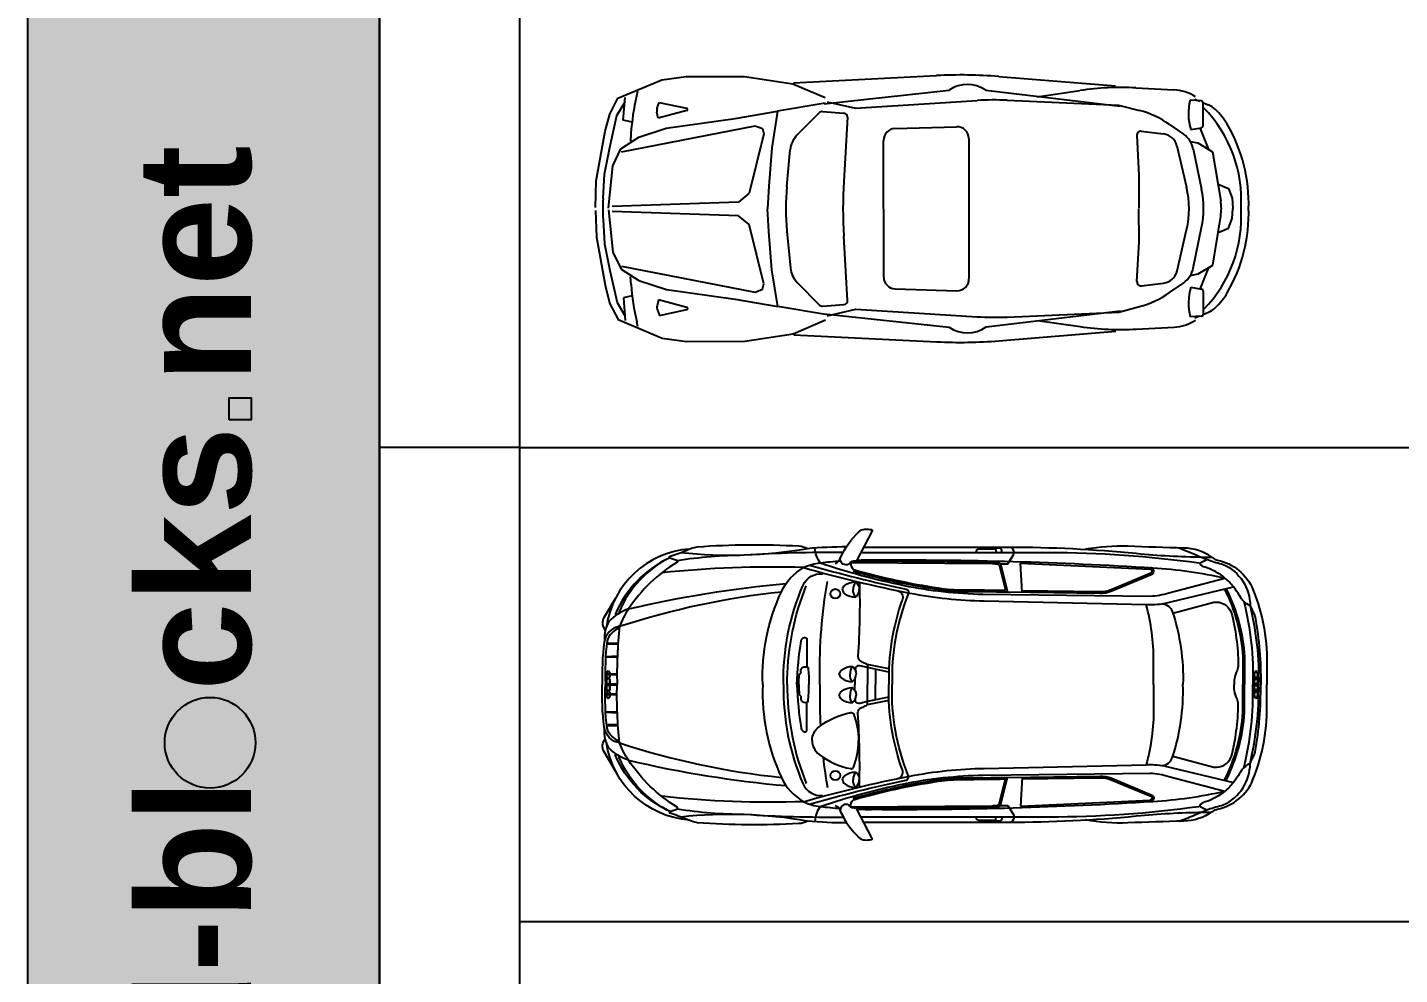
# Model space of a CAD drawing. Header units: millimetres. Extents: x 2646 to 50990, y 12226 to 40347.
# Drawn here: x 2646 to 11362, y 24324 to 30341 of the extents above; entities that cross this region are included whole.
import ezdxf

# ---------------------------------------------------------------- set-up
doc = ezdxf.new("R2010")
doc.units = ezdxf.units.MM
doc.layers.add('www.cad-blocks.net', color=7, linetype='Continuous')
doc.styles.get("Standard").update_dxf_attribs({"font": 'arial.ttf'})

# ---------------------------------------------------------------- blocks, each defined once
blk = doc.blocks.new('A$C26616E88')
for p, q in [((-1.6884, 0.7016), (-1.4088, 0.8188)), ((-1.4088, 0.8188), (-1.2546, 0.8404)), ((-1.2546, 0.8404), (-0.8842, 0.8404)), ((-0.8842, 0.8404), (-0.5763, 0.7928)), ((-0.5763, 0.7928), (-0.371, 0.706)), ((-0.5714, 0.7993), (0.3362, 0.846)), ((0.7312, 0.8403), (1.4733, 0.7805)), ((-1.7394, 0.6019), (-1.6884, 0.7016)), ((-1.6541, 0.5631), (-1.6426, 0.706)), ((-1.5626, 0.7448), (-1.5696, 0.7146)), ((-0.3782, 0.6672), (0.4159, 0.7536)), ((0.6491, 0.7524), (1.5036, 0.651)), ((0.9759, 0.7114), (1.2469, 0.7513)), ((1.603, 0.768), (1.8434, 0.7554)), ((-1.6937, 0.5932), (-1.6426, 0.68)), ((-1.4315, 0.5759), (-1.4399, 0.6137)), ((-1.4381, 0.6417), (-1.4257, 0.6756)), ((-1.2508, 0.6242), (-1.4315, 0.5759)), ((-1.4257, 0.6756), (-1.2512, 0.6388)), ((-0.9435, 0.5734), (-0.6737, 0.6199)), ((-0.6737, 0.6199), (-0.7109, 0.387)), ((-0.371, 0.6712), (-0.6737, 0.6199)), ((-0.5502, 0.4668), (-0.4076, 0.6109)), ((-0.3879, 0.6183), (-0.2529, 0.6082)), ((-0.3594, 0.6796), (-0.1787, 0.6386)), ((-0.1787, 0.6386), (0.5934, 0.6875)), ((0.7841, 0.6894), (1.493, 0.6591)), ((1.493, 0.6591), (1.6249, 0.6244)), ((2.0172, 0.6855), (1.9468, 0.69)), ((1.9764, 0.6968), (2.0081, 0.6835)), ((2.0289, 0.5268), (2.0289, 0.673)), ((2.0331, 0.673), (2.0625, 0.6606)), ((-1.7679, 0.4935), (-1.7394, 0.6019)), ((-1.7394, 0.3895), (-1.6937, 0.5932)), ((-1.665, 0.3608), (-0.8165, 0.5276)), ((-1.5982, 0.5508), (-1.6541, 0.5631)), ((-1.3812, 0.5111), (-0.9435, 0.5734)), ((-0.8165, 0.5276), (-0.7697, 0.51)), ((-0.2298, 0.5818), (-0.2531, 0.1741)), ((1.8157, 0.536), (1.9054, 0.4734)), ((-1.8252, 0.1775), (-1.7679, 0.4935)), ((-1.6685, 0.3811), (-1.5549, 0.4541)), ((-1.605, 0.4776), (-1.6084, 0.4287)), ((-1.5549, 0.4541), (-1.3812, 0.5111)), ((-0.7615, 0.4753), (-0.8533, 0.098)), ((-0.7697, 0.51), (-0.7615, 0.4753)), ((0.0722, 0.509), (0.4638, 0.5215)), ((0.5411, 0.4464), (0.542, -0.4453)), ((1.6084, 0.4659), (1.6222, 0.2134)), ((1.6363, 0.4921), (1.7778, 0.4757)), ((1.9508, 0.503), (2.0185, 0.5145)), ((2.0091, 0.5142), (2.0643, 0.3774)), ((-1.7737, 0.2207), (-1.7394, 0.3895)), ((-1.7209, 0.2722), (-1.6685, 0.3811)), ((-0.7109, 0.387), (-0.7298, 0.1427)), ((-0.6149, 0.1415), (-0.5929, 0.3754)), ((0.0004, -0.4341), (-0.0004, 0.4341)), ((1.8637, 0.399), (1.9246, 0.1375)), ((1.9484, 0.4276), (1.9966, 0.4185)), ((1.9663, 0.381), (2.0199, 0.1238)), ((1.9966, 0.4185), (2.09, 0.3618)), ((2.09, 0.3618), (2.1414, 0.0508)), ((-1.7485, 0.0043), (-1.7209, 0.2722)), ((-1.8305, 0.0083), (-1.8252, 0.1775)), ((-1.7821, 0.0646), (-1.7737, 0.2207)), ((1.6222, 0.2134), (1.6219, 0.0032)), ((-0.8533, 0.098), (-0.9209, 0.0424)), ((-0.7298, 0.1427), (-0.7382, -0.0007)), ((2.1253, 0.1555), (2.1899, 0.128)), ((2.1899, 0.128), (2.2139, 0.0669)), ((-0.9209, 0.0424), (-1.7238, 0.0134)), ((2.2139, 0.0669), (2.2178, 0.0024)), ((2.2141, -0.0625), (2.2178, 0.002)), ((-1.8305, -0.0116), (-1.8249, -0.1808)), ((-1.782, -0.0678), (-1.7732, -0.2239)), ((-1.7485, -0.0075), (-1.7204, -0.2753)), ((-0.9208, -0.0442), (-1.7237, -0.0165)), ((-0.8531, -0.0997), (-0.9208, -0.0442)), ((-0.7295, -0.1441), (-0.7382, -0.0007)), ((1.6226, -0.2102), (1.6219, 0)), ((2.0907, -0.3577), (2.1415, -0.0465)), ((2.1901, -0.1237), (2.2141, -0.0625)), ((-0.7605, -0.4768), (-0.8531, -0.0997)), ((-0.7101, -0.3884), (-0.7295, -0.1441)), ((-0.6146, -0.1427), (-0.5922, -0.3765)), ((1.8645, -0.3953), (1.9249, -0.1337)), ((1.9671, -0.3772), (2.0202, -0.1198)), ((2.1256, -0.1513), (2.1901, -0.1237)), ((-1.8249, -0.1808), (-1.7669, -0.4967)), ((-1.7732, -0.2239), (-1.7387, -0.3927)), ((-0.2286, -0.5823), (-0.2528, -0.1746)), ((1.6093, -0.4627), (1.6226, -0.2102)), ((-1.7204, -0.2753), (-1.6678, -0.3841)), ((-1.7387, -0.3927), (-1.6925, -0.5962)), ((-1.6678, -0.3841), (-1.554, -0.4568)), ((-1.6643, -0.3638), (-0.8155, -0.5292)), ((-1.6041, -0.4805), (-1.6075, -0.4316)), ((-0.6725, -0.6212), (-0.7101, -0.3884)), ((1.9493, -0.4238), (1.9974, -0.4145)), ((1.9974, -0.4145), (2.0907, -0.3577)), ((2.0101, -0.5102), (2.0651, -0.3733)), ((-1.7669, -0.4967), (-1.7382, -0.6051)), ((-1.554, -0.4568), (-1.3801, -0.5135)), ((-1.3801, -0.5135), (-0.9423, -0.5752)), ((-0.8155, -0.5292), (-0.7687, -0.5115)), ((-0.7687, -0.5115), (-0.7605, -0.4768)), ((-0.5493, -0.4679), (-0.4064, -0.6118)), ((0.0732, -0.5089), (0.4648, -0.5206)), ((1.6372, -0.4889), (1.7788, -0.4721)), ((1.8168, -0.5325), (1.9063, -0.4697)), ((1.9518, -0.4992), (2.0195, -0.5105)), ((2.0299, -0.5228), (2.0302, -0.669)), ((-1.7382, -0.6051), (-1.687, -0.7046)), ((-1.6925, -0.5962), (-1.6412, -0.6829)), ((-1.5971, -0.5536), (-1.653, -0.5661)), ((-1.653, -0.5661), (-1.6412, -0.7089)), ((-1.4304, -0.5785), (-1.4387, -0.6162)), ((-1.2495, -0.6264), (-1.4304, -0.5785)), ((-0.9423, -0.5752), (-0.6725, -0.6212)), ((-0.3867, -0.6191), (-0.2517, -0.6087)), ((-1.4368, -0.6442), (-1.4244, -0.6781)), ((-1.4244, -0.6781), (-1.2499, -0.641)), ((-0.3697, -0.6719), (-0.6725, -0.6212)), ((-0.3769, -0.6679), (0.4174, -0.7527)), ((-0.3581, -0.6803), (-0.1775, -0.6389)), ((-0.1775, -0.6389), (0.5947, -0.6863)), ((0.6506, -0.7511), (1.5049, -0.6481)), ((0.7855, -0.6879), (1.4943, -0.6561)), ((1.4943, -0.6561), (1.6261, -0.6212)), ((2.0185, -0.6815), (1.9481, -0.6861)), ((1.9777, -0.6929), (2.0095, -0.6795)), ((2.0344, -0.669), (2.0638, -0.6565)), ((-1.687, -0.7046), (-1.4072, -0.8212)), ((-1.5611, -0.7476), (-1.5682, -0.7174)), ((-0.5747, -0.7939), (-0.3696, -0.7067)), ((0.7329, -0.8388), (1.4749, -0.7776)), ((0.9773, -0.7095), (1.2483, -0.7488)), ((1.6045, -0.7648), (1.8448, -0.7518)), ((-1.4072, -0.8212), (-1.253, -0.8425)), ((-1.253, -0.8425), (-0.8826, -0.8421)), ((-0.8826, -0.8421), (-0.5747, -0.7939)), ((-0.5698, -0.8004), (0.3379, -0.8453))]:
    blk.add_line(p, q)
for centre, radius, start, end in [((0.4904, -2.1501), 3, 85.39524, 92.94517), ((0.5317, 0.5869), 0.2029, 54.64918, 124.77695), ((-0.1085, 0.3751), 1.5, 166.91658, 176.08111), ((1.5088, -1.0295), 1.8, 86.99981, 98.3676), ((1.8296, 0.4758), 0.2799, 57.32995, 87.18237), ((-1.3911, 0.6245), 0.05, 159.97873, 192.53841), ((-1.2527, 0.6315), 0.0075, 284.96001, 78.11246), ((-0.3898, 0.5934), 0.025, 85.71507, 135.30465), ((0.7072, -1.1089), 1.8, 87.54913, 93.62371), ((1.4722, 0.0441), 0.6, 55.07004, 75.25506), ((2.2945, 0.6039), 0.3583, 166.09608, 196.35351), ((2.0164, 0.673), 0.0125, 0, 86.33043), ((1.438, 0.057), 0.8341, 356.24509, 44.51945), ((2.0044, 0.5223), 0.15, 46.38363, 67.20138), ((1.8121, 0.3206), 0.4287, 30.45768, 46.38363), ((-0.2547, 0.5832), 0.025, 356.72561, 85.71507), ((2.0164, 0.5268), 0.0125, 279.60772, 0), ((1.3232, 0.033), 0.9959, 358.06945, 30.45768), ((-0.4436, 0.3613), 0.15, 135.30465, 174.62136), ((0.0746, 0.4341), 0.075, 91.82012, 179.9989), ((0.4661, 0.4465), 0.075, 359.92446, 91.82012), ((1.6334, 0.4673), 0.025, 83.37601, 183.11504), ((1.7663, 0.3763), 0.1, 13.12265, 83.37601), ((1.8195, 0.3505), 0.15, 11.76937, 55.07004), ((0.8785, 0.0009), 1.5, 174.62136, 185.49162), ((2.742, 0.0027), 3, 176.72561, 183.38736), ((1.3403, 0.0013), 0.6, 346.99033, 13.12265), ((1.4326, 0.0014), 0.6, 348.3436, 11.76937), ((-0.5839, -0.0004), 1.2, 176.89416, 183.21881), ((1.4381, -0.0542), 0.8341, 315.59352, 3.86789), ((1.8454, 0.0018), 0.3, 350.72464, 9.38834), ((1.3233, -0.0304), 0.9959, 329.65529, 2.04353), ((-0.4428, -0.3622), 0.15, 185.49162, 224.80833), ((0.0754, -0.4339), 0.075, 180.11408, 268.29286), ((1.767, -0.3728), 0.1, 276.73697, 346.99033), ((1.8202, -0.3469), 0.15, 305.04293, 348.3436), ((-0.1078, -0.375), 1.5, 184.03187, 193.1964), ((0.467, -0.4456), 0.075, 268.29286, 0.18852), ((1.6343, -0.464), 0.025, 176.99794, 276.73697), ((2.2957, -0.5994), 0.3583, 163.75946, 194.01689), ((2.0174, -0.5228), 0.0125, 0.11298, 80.50526), ((-0.2536, -0.5837), 0.025, 274.3979, 3.38736), ((1.4723, -0.0412), 0.6, 284.85791, 305.04293), ((1.8128, -0.317), 0.4287, 313.72935, 329.65529), ((-1.3898, -0.627), 0.05, 167.57457, 200.13424), ((-1.2515, -0.6336), 0.0075, 282.00051, 75.15297), ((-0.3886, -0.5941), 0.025, 224.80833, 274.3979), ((0.705, 1.1103), 1.8, 266.48926, 272.56385), ((2.0177, -0.669), 0.0125, 273.78255, 0.11298), ((2.0054, -0.5184), 0.15, 292.9116, 313.72935), ((0.5328, -0.5858), 0.2029, 235.33603, 305.46379), ((1.5068, 1.0325), 1.8, 261.74537, 273.11317), ((1.8305, -0.4722), 0.2799, 272.9306, 302.78303), ((0.4861, 2.151), 3, 267.1678, 274.71773)]:
    blk.add_arc(centre, radius, start, end)
blk = doc.blocks.new('A$C5A810A1A')
for p, q in [((2.3881, 1.8491), (2.499, 1.8491)), ((2.4981, 1.8545), (2.5028, 1.8267)), ((2.5306, 1.7544), (2.5766, 1.7544)), ((2.5766, 1.7544), (2.6156, 1.816)), ((2.6677, 1.575), (2.6579, 1.7585)), ((2.6579, 1.7585), (3.4814, 1.7203)), ((0.1009, 1.2484), (0.0362, 1.2484)), ((0.1009, 1.2434), (0.0362, 1.2434)), ((0.0962, 1.1675), (0.0266, 1.1645)), ((0.0964, 1.1625), (0.0269, 1.1595)), ((0.0943, 1.0533), (0.0269, 1.0529)), ((0.0943, 1.0483), (0.0269, 1.0479)), ((0.0952, 0.9896), (0.0319, 0.9896)), ((0.0952, 0.9871), (0.0319, 0.9871)), ((0.0952, 0.9871), (0.0319, 0.9871)), ((0.0952, 0.9846), (0.0319, 0.9846)), ((0.0943, 0.9259), (0.0269, 0.9263)), ((0.0943, 0.9209), (0.0269, 0.9213)), ((0.0962, 0.8067), (0.0266, 0.8097)), ((0.0964, 0.8117), (0.0269, 0.8147)), ((0.1009, 0.7307), (0.0362, 0.7307)), ((0.1009, 0.7257), (0.0362, 0.7257)), ((2.6677, 0.3992), (2.6579, 0.2156)), ((2.5306, 0.2198), (2.5766, 0.2198)), ((2.5766, 0.2198), (2.6156, 0.1581)), ((2.6579, 0.2156), (3.4814, 0.2539)), ((2.3881, 0.1251), (2.499, 0.1251)), ((2.4981, 0.1197), (2.5028, 0.1475))]:
    blk.add_line(p, q)
for points in [[(1.4811, 1.7558, 0.244983), (1.515, 1.7944, -0.094401), (1.6306, 1.9581, -0.181409), (1.6678, 1.9742, -0.052289), (1.7112, 1.9718, -0.452788), (1.7157, 1.9647), (1.6165, 1.7734, -0.31565), (1.611, 1.7706, 0.138439), (1.5825, 1.7664, 0.181589), (1.5684, 1.7525, -0.538215), (1.5115, 1.7842, -0.680875)], [(0.555, 1.8486, 0.349181), (0.0275, 1.3567, -0.887201)], [(0.4306, 1.7936, -0.768776), (0.4316, 1.8025, 0.029982), (0.5341, 1.8402, -0.052052), (0.604, 1.8625, -0.032907), (1.2497, 1.8679, -0.107443), (1.3044, 1.8526, -4.681225)], [(0.5005, 1.8263, 0.071257), (1.3044, 1.8526, -0.023391), (1.5529, 1.8637, -0.023391)], [(1.2798, 1.7308, -0.08584), (1.3853, 1.7615, -0.160208), (1.3518, 1.8547, 14.37991)], [(1.662, 1.8612, -0.000607), (1.6685, 1.8609), (2.5845, 1.8609, -0.024397), (3.3929, 1.8215, 0.020587), (3.8153, 1.7976, 0.007618), (3.8647, 1.7976, -0.183344), (3.8825, 1.7912, 0.128), (3.9092, 1.7781, -0.2518), (4.1344, 1.5906, -0.105556), (4.2222, 1.0879), (4.2222, 0.9871)], [(2.5347, 1.8267, 0.655896), (2.5224, 1.8546, 0.009232), (2.4, 1.8519, 0.194825), (2.3782, 1.842, 0.399623), (2.3782, 1.8267, 1.429452)], [(2.6156, 1.816, 0.307659), (2.5983, 1.8609, 15.602898)], [(3.8742, 1.796, 0.150239), (3.6953, 1.8546, -0.004065), (3.3386, 1.8658, 0.054207), (3.0712, 1.8467, -0.573334)], [(3.6628, 1.8554, -0.019349), (3.8046, 1.7978, 0.022205), (3.8515, 1.7791, 0.025173), (3.9462, 1.7513, -0.294796), (4.1164, 1.4873, -0.152702), (4.048, 1.5528, 0.0404), (4.0115, 1.608, 0.053823), (3.9565, 1.6644, 0.098948), (3.8299, 1.7325, -0.146107), (3.7974, 1.7541, -0.51675), (3.7995, 1.7618), (3.8423, 1.7824)], [(0.4306, 1.7936, 0.186404), (0.0847, 1.4369, 0.550414), (0.0903, 1.4287, 1.117557)], [(0.4306, 1.7936, 0.176561), (0.1085, 1.4505, 0.498338), (0.1129, 1.4429, 0.979134)], [(0.4306, 1.7936), (0.4751, 1.7785, -0.535518), (0.4767, 1.7649, 0.110375), (0.1679, 1.4678, 0.055341), (0.1114, 1.3578, -1.035288)], [(0.478, 1.776, -0.03703), (0.9034, 1.8108, -0.019019), (1.532, 1.8285, -0.019019)], [(1.3182, 1.7466, 0.017375), (1.9306, 1.5934, -0.485761), (1.945, 1.564, 0.104662), (1.8427, 0.9871, -3.013917)], [(1.3853, 1.7615, -0.012142), (1.5139, 1.7734, -0.012142)], [(1.3853, 1.7615, 0.031454), (1.9157, 1.6177, 0.046126), (2.42, 1.562), (3.4816, 1.5499, 0.072996), (3.5991, 1.5703), (3.9565, 1.6644)], [(1.5779, 1.7638, 0.218437), (1.5978, 1.7188, -0.546675), (1.5953, 1.7024, -1.288445)], [(1.5779, 1.7637), (2.4774, 1.7563, -0.039461), (2.5111, 1.7534, -0.119845), (2.5217, 1.7489), (2.5633, 1.5864)], [(1.6165, 1.7734), (2.4775, 1.7663, -0.039461), (2.5127, 1.7633, -0.147837), (2.5306, 1.7544), (2.5762, 1.5762)], [(1.6191, 1.7784, -0.00984), (1.7237, 1.7793, -0.017183), (3.4988, 1.7292, -0.038988), (3.9565, 1.6644)], [(1.6386, 1.8267), (2.8371, 1.8267, -0.034701), (3.7916, 1.7604)], [(1.0205, 0.9871, -0.118522), (1.1389, 1.5768, -0.152402), (1.2798, 1.7308, 0.03534), (0.3787, 1.6968, 0.392327)], [(1.1522, 0.9871, -0.106779), (1.2769, 1.6188, -0.320182), (1.4005, 1.6918, 0.043044)], [(1.2798, 1.7308, 0.021761), (1.9544, 1.5685, 0.044746), (2.4262, 1.5195), (3.4558, 1.4957, 0.055458), (3.568, 1.5028), (4.0115, 1.608)], [(1.5986, 1.7181, 0.032347), (2.1353, 1.6014, 0.036518), (2.2933, 1.5893, -0.003571), (2.5633, 1.5864, -0.003571)], [(1.6002, 1.7072, 0.032081), (2.1338, 1.5915, 0.036518), (2.2933, 1.5793, -0.003745), (2.5762, 1.5762), (3.1615, 1.5685, 0.109591), (3.237, 1.5821), (3.4884, 1.6872, 0.891968), (3.4808, 1.7303, 1.60482)], [(2.6672, 1.585), (3.1618, 1.5785, 0.109798), (3.2331, 1.5914), (3.4851, 1.6967, 0.909078), (3.4814, 1.7203)], [(0.1114, 1.3578, -0.052772), (1.1389, 1.5768, 8.250189)], [(0.1679, 1.4678, -0.03514), (1.169, 1.6289, 22.382078)], [(1.1764, 0.9871), (1.1764, 1.0214, -0.092414), (1.297, 1.6148, -6.818768)], [(1.3833, 0.9871), (1.3833, 1.031, -0.047817), (1.4313, 1.6416, 2.382983)], [(1.5264, 1.5911, -0.199658), (1.5424, 1.6177, -0.157764), (1.609, 1.6398, -0.242773), (1.6337, 1.5911, -1.563093)], [(1.5264, 1.5911, 0.199658), (1.5424, 1.5645, 0.157764), (1.609, 1.5423, 0.242773), (1.6337, 1.5911, 1.563093)], [(1.609, 1.6398, 0.13455), (1.5946, 1.5911, 3.124844)], [(1.609, 1.5423, -0.13455), (1.5946, 1.5911, -3.124844)], [(1.6344, 1.6377, -0.023675), (1.6249, 1.1671, 0.344806), (1.6485, 1.1323, -0.050214), (1.6795, 1.1188, -0.238297), (1.6865, 1.1085), (1.6865, 0.9871)], [(1.8769, 1.584, -0.453537), (1.9074, 1.5294, 0.092884), (1.8215, 0.9871, 3.402877)], [(3.9547, 1.5922, -0.10047), (4.0705, 1.1625), (4.0705, 0.9871)], [(3.9637, 1.5967, -0.100541), (4.0805, 1.1628), (4.0805, 0.9871)], [(0.0858, 1.5371), (0.0124, 1.4147, 0.326553), (0.0199, 1.3318, 7.008012)], [(3.5036, 0.9871), (3.5036, 1.1389, 0.068866), (3.4558, 1.4957, -6.446032)], [(3.5572, 1.501, -0.30653), (3.6219, 1.4515, -0.089287), (3.6895, 0.9871, -16.591772)], [(3.6254, 1.4409), (3.8858, 1.5111, -0.337812), (3.9961, 1.4477, -0.061403), (4.0409, 1.113, -0.107623), (4.0334, 1.0771, 0.053048), (4.0168, 1.0256, 0.036041), (4.0141, 0.9871, -2.243576)], [(4.0772, 1.5148, -0.067203), (4.1339, 0.9871, -1.991622)], [(4.1164, 1.4873, -0.063794), (4.1704, 0.9871, -3.160945)], [(4.1164, 1.4873, -0.054834), (4.1488, 1.415, -0.046622), (4.1838, 0.9871, -42.757331)], [(0.1679, 1.4678, 0.118872), (0.043, 1.3886, 0.161781), (0.0159, 1.2706, -6.435719)], [(0.1114, 1.3578, 0.332931), (0.013, 1.2553, 0.036969), (0, 0.9871, -0.012781)], [(0.11, 1.3454, 0.233726), (0.0311, 1.2648, 0.039016), (0.0208, 0.9871, -15.397388)], [(0.1114, 1.3578, 0.034821), (0.0952, 0.9871, -2.571023)], [(1.2376, 0.9871, -0.031581), (1.2647, 1.2655, -0.329753), (1.2861, 1.2865, -0.338085), (1.3007, 1.2782), (1.3007, 1.0988)], [(1.2492, 0.9871, -0.019933), (1.2525, 1.0505, -0.240945), (1.2595, 1.058, 0.425301), (1.2632, 1.0671, -0.32602), (1.2718, 1.0953, -0.289836), (1.3081, 1.0953, -0.036304), (1.3138, 0.9871, -3.038738)], [(1.5065, 1.054, -0.199658), (1.5225, 1.0806, -0.157764), (1.5891, 1.1028, -0.242773), (1.6138, 1.054, -1.563093)], [(1.5065, 1.054, 0.199658), (1.5225, 1.0275, 0.157764), (1.5891, 1.0053, 0.242773), (1.6138, 1.054, 1.563093)], [(1.5891, 1.1028, 0.13455), (1.5747, 1.054, 3.124844)], [(1.5891, 1.0053, -0.13455), (1.5747, 1.054, -3.124844)], [(1.6865, 1.0953), (1.6379, 1.1068, 0.298179), (1.6101, 1.0967, 0.005576), (1.6084, 1.0791, 0.005576)], [(0.1114, 0.6164, -0.332931), (0.013, 0.7189, -0.036969), (0, 0.9871, 0.012781)], [(0.11, 0.6288, -0.233726), (0.0311, 0.7094, -0.039016), (0.0208, 0.9871, 15.397388)], [(0.1114, 0.6164, -0.034821), (0.0952, 0.9871, 2.571023)], [(1.0205, 0.9871, 0.118522), (1.1389, 0.3974, 0.152402), (1.2798, 0.2433, -0.03534), (0.3787, 0.2774, -0.392327)], [(1.1522, 0.9871, 0.106779), (1.2769, 0.3554, 0.320182), (1.4005, 0.2824, -0.043044)], [(1.1764, 0.9871), (1.1764, 0.9528, 0.092414), (1.297, 0.3594, 6.818768)], [(1.2376, 0.9871, 0.031581), (1.2647, 0.7086, 0.329753), (1.2861, 0.6877, 0.338085), (1.3007, 0.696), (1.3007, 0.8754)], [(1.2492, 0.9871, 0.019933), (1.2525, 0.9236, 0.240945), (1.2595, 0.9162, -0.425301), (1.2632, 0.9071, 0.32602), (1.2718, 0.8789, 0.289836), (1.3081, 0.8789, 0.036304), (1.3138, 0.9871, 3.038738)], [(1.3182, 0.2276, -0.017375), (1.9306, 0.3808, 0.485761), (1.945, 0.4102, -0.104662), (1.8427, 0.9871, 3.013917)], [(1.3833, 0.9871), (1.3833, 0.9432, 0.016954), (1.3869, 0.7256, 0.016954)], [(1.5065, 0.9201, -0.199658), (1.5225, 0.9467, -0.157764), (1.5891, 0.9689, -0.242773), (1.6138, 0.9201, -1.563093)], [(1.5891, 0.9689, 0.13455), (1.5747, 0.9201, 3.124844)], [(1.6059, 1.024, 0.011643), (1.6063, 0.9871)], [(1.6059, 0.9502, -0.011643), (1.6063, 0.9871)], [(1.6344, 0.3364, 0.023675), (1.6249, 0.8071, -0.344806), (1.6485, 0.8419, 0.050214), (1.6795, 0.8553, 0.238297), (1.6865, 0.8657), (1.6865, 0.9871)], [(1.662, 0.113, 0.000607), (1.6685, 0.1132), (2.5845, 0.1132, 0.024397), (3.3929, 0.1527, -0.020587), (3.8153, 0.1766, -0.007618), (3.8647, 0.1766, 0.183344), (3.8825, 0.183, -0.128), (3.9092, 0.1961, 0.2518), (4.1344, 0.3836, 0.105556), (4.2222, 0.8862), (4.2222, 0.9871)], [(1.8769, 0.3902, 0.453537), (1.9074, 0.4448, -0.092884), (1.8215, 0.9871, -3.402877)], [(3.5036, 0.9871), (3.5036, 0.8353, -0.068866), (3.4558, 0.4784, 6.446032)], [(3.5572, 0.4731, 0.30653), (3.6219, 0.5227, 0.089287), (3.6895, 0.9871, 16.591772)], [(3.6254, 0.5333), (3.8858, 0.4631, 0.337812), (3.9961, 0.5265, 0.061403), (4.0409, 0.8612, 0.107623), (4.0334, 0.8971, -0.053048), (4.0168, 0.9486, -0.036041), (4.0141, 0.9871, 2.243576)], [(3.9547, 0.382, 0.10047), (4.0705, 0.8117), (4.0705, 0.9871)], [(3.9637, 0.3775, 0.100541), (4.0805, 0.8114), (4.0805, 0.9871)], [(4.0772, 0.4594, 0.067203), (4.1339, 0.9871, 1.991622)], [(4.1164, 0.4869, 0.063794), (4.1704, 0.9871, 3.160945)], [(4.1164, 0.4869, 0.054834), (4.1488, 0.5592, 0.046622), (4.1838, 0.9871, 42.757331)], [(1.5065, 0.9201, 0.199658), (1.5225, 0.8936, 0.157764), (1.5891, 0.8714, 0.242773), (1.6138, 0.9201, 1.563093)], [(1.5891, 0.8714, -0.13455), (1.5747, 0.9201, -3.124844)], [(1.6865, 0.8789), (1.6379, 0.8674, -0.298179), (1.6101, 0.8775, -0.005576), (1.6084, 0.8951, -0.005576)], [(1.3337, 0.6314, -0.224696), (1.378, 0.7188, -0.118196), (1.579, 0.8097, -0.280186), (1.5963, 0.8032, -0.091422), (1.6295, 0.6314, -1.382568)], [(0.1679, 0.5064, -0.118872), (0.043, 0.5856, -0.161781), (0.0159, 0.7036, 6.435719)], [(0.0858, 0.4371), (0.0124, 0.5595, -0.326553), (0.0199, 0.6424, -7.008012)], [(0.555, 0.1256, -0.349181), (0.0275, 0.6175, 0.887201)], [(0.4306, 0.1806), (0.4751, 0.1957, 0.535518), (0.4767, 0.2093, -0.110375), (0.1679, 0.5064, -0.055341), (0.1114, 0.6164, 1.035288)], [(0.1114, 0.6164, 0.052772), (1.1389, 0.3974, -8.250189)], [(1.3337, 0.6314, 0.224696), (1.378, 0.544, 0.118196), (1.579, 0.4532, 0.280186), (1.5963, 0.4597, 0.091422), (1.6295, 0.6314, 1.382568)], [(0.4306, 0.1806, -0.186404), (0.0847, 0.5373, -0.550414), (0.0903, 0.5455, -1.117557)], [(0.4306, 0.1806, -0.176561), (0.1085, 0.5237, -0.498338), (0.1129, 0.5313, -0.979134)], [(1.4034, 0.5257, 0.015205), (1.4313, 0.3325)], [(0.1679, 0.5064, 0.03514), (1.169, 0.3453, -22.382078)], [(1.2798, 0.2433, -0.021761), (1.9544, 0.4057, -0.044746), (2.4262, 0.4546), (3.4558, 0.4784, -0.055458), (3.568, 0.4714), (4.0115, 0.3662)], [(3.6628, 0.1188, 0.019349), (3.8046, 0.1764, -0.022205), (3.8515, 0.1951, -0.025173), (3.9462, 0.2229, 0.294796), (4.1164, 0.4869, 0.152702), (4.048, 0.4214, -0.0404), (4.0115, 0.3662, -0.053823), (3.9565, 0.3098, -0.098948), (3.8299, 0.2417, 0.146107), (3.7974, 0.2201, 0.51675), (3.7995, 0.2124), (3.8423, 0.1918)], [(1.3853, 0.2127, -0.031454), (1.9157, 0.3565, -0.046126), (2.42, 0.4122), (3.4816, 0.4243, -0.072996), (3.5991, 0.4039), (3.9565, 0.3098)], [(1.5264, 0.3831, -0.199658), (1.5424, 0.4097, -0.157764), (1.609, 0.4319, -0.242773), (1.6337, 0.3831, -1.563093)], [(1.5264, 0.3831, 0.199658), (1.5424, 0.3565, 0.157764), (1.609, 0.3344, 0.242773), (1.6337, 0.3831, 1.563093)], [(1.5779, 0.2105), (2.4774, 0.2178, 0.039461), (2.5111, 0.2208, 0.119845), (2.5217, 0.2253), (2.5633, 0.3877)], [(1.609, 0.4319, 0.13455), (1.5946, 0.3831, 3.124844)], [(1.609, 0.3344, -0.13455), (1.5946, 0.3831, -3.124844)], [(1.5986, 0.2561, -0.032347), (2.1353, 0.3728, -0.036518), (2.2933, 0.3849, 0.003571), (2.5633, 0.3877, 0.003571)], [(1.6002, 0.267, -0.032081), (2.1338, 0.3827, -0.036518), (2.2933, 0.3949, 0.003745), (2.5762, 0.398), (3.1615, 0.4057, -0.109591), (3.237, 0.392), (3.4884, 0.287, -0.891968), (3.4808, 0.2439, -1.60482)], [(1.6165, 0.2008), (2.4775, 0.2078, 0.039461), (2.5127, 0.2109, 0.147837), (2.5306, 0.2198), (2.5762, 0.398)], [(2.6672, 0.3892), (3.1618, 0.3957, -0.109798), (3.2331, 0.3828), (3.4851, 0.2775, -0.909078), (3.4814, 0.2539)], [(1.5779, 0.2103, -0.218437), (1.5978, 0.2554, 0.546675), (1.5953, 0.2717, 1.288445)], [(1.6191, 0.1957, 0.00984), (1.7237, 0.1948, 0.017183), (3.4988, 0.245, 0.038988), (3.9565, 0.3098)], [(0.4306, 0.1806, 0.768776), (0.4316, 0.1717, -0.029982), (0.5341, 0.134, 0.052052), (0.604, 0.1117, 0.032907), (1.2497, 0.1063, 0.107443), (1.3044, 0.1216, 4.681225)], [(0.478, 0.1982, 0.03703), (0.9034, 0.1634, 0.019019), (1.532, 0.1457, 0.019019)], [(1.2798, 0.2433, 0.08584), (1.3853, 0.2127, 0.160208), (1.3518, 0.1195, -14.37991)], [(1.3853, 0.2127, 0.012142), (1.5139, 0.2008, 0.012142)], [(1.4811, 0.2184, -0.244983), (1.515, 0.1798, 0.094401), (1.6306, 0.0161, 0.181409), (1.6678, 0, 0.052289), (1.7112, 0.0024, 0.452788), (1.7157, 0.0095), (1.6165, 0.2008, 0.31565), (1.611, 0.2036, -0.138439), (1.5825, 0.2078, -0.181589), (1.5684, 0.2217, 0.538215), (1.5115, 0.19, 0.680875)], [(1.6386, 0.1475), (2.8371, 0.1475, 0.034701), (3.7916, 0.2138)], [(3.8742, 0.1782, -0.150239), (3.6953, 0.1196, 0.004065), (3.3386, 0.1084, -0.054207), (3.0712, 0.1275, 0.573334)], [(0.5005, 0.1479, -0.071257), (1.3044, 0.1216, 0.023391), (1.5529, 0.1105, 0.023391)], [(2.5347, 0.1475, -0.655896), (2.5224, 0.1195, -0.009232), (2.4, 0.1223, -0.194825), (2.3782, 0.1322, -0.399623), (2.3782, 0.1475, -1.429452)], [(2.6156, 0.1581, -0.307659), (2.5983, 0.1133, -15.602898)]]:
    blk.add_lwpolyline(points, format="xyb")
for points in [[(1.8221, 1.0875), (1.6842, 1.1145)], [(1.8214, 1.0667), (1.6865, 1.0953)], [(1.7362, 1.0847), (1.7362, 0.9871)], [(1.7362, 0.8895), (1.7362, 0.9871)], [(1.8221, 0.8867), (1.6842, 0.8597)], [(1.8214, 0.9075), (1.6865, 0.8789)]]:
    blk.add_lwpolyline(points)
for centre in [(1.4815, 1.5646), (1.4815, 0.4096)]:
    blk.add_circle(centre, 0.0302)
at = {"lineweight": 30, "extrusion": (0, 0, -1)}
for centre in [(0.0383, 1.0494), (0.0383, 1.0494), (4.1536, 1.0494), (4.1536, 1.0494), (0.0383, 1.0063), (0.0383, 1.0063), (4.1536, 1.0063), (4.1536, 1.0063)]:
    blk.add_ellipse(centre, major_axis=(0, 0.0233), ratio=0.4863, dxfattribs=at)
at = {"lineweight": 30}
for centre in [(0.0383, 0.9679), (0.0383, 0.9679), (4.1536, 0.9679), (4.1536, 0.9679), (0.0383, 0.9248), (0.0383, 0.9248), (4.1536, 0.9248), (4.1536, 0.9248)]:
    blk.add_ellipse(centre, major_axis=(0, -0.0233), ratio=0.4863, dxfattribs=at)
blk = doc.blocks.new('FORMAT')
at = {"layer": 'www.cad-blocks.net', "true_color": 0x444444}
blk.add_hatch(color=250, dxfattribs=at).paths.add_polyline_path([(2645.8, 12226.1), (4883.2, 12226.1), (4883.2, 40347.4), (2645.8, 40347.4)])
at = {"layer": 'www.cad-blocks.net', "true_color": 0x546d8e}
for points in [[(3926.7, 27988.8), (3926.7, 27848), (4067.7, 27848), (4067.7, 27988.8)], [(3517.5, 25796.8, 1), (4093.9, 25796.8, 1)]]:
    blk.add_hatch(color=155, dxfattribs=at).paths.add_polyline_path(points)
at = {"layer": 'www.cad-blocks.net', "color": 250, "true_color": 0x444444}
for p, q in [((2645.8, 40347.4), (2645.8, 12226.1)), ((4883.2, 40347.4), (4883.2, 12226.1))]:
    blk.add_line(p, q, dxfattribs=at)
at = {"layer": 'www.cad-blocks.net'}
blk.add_line((4883.2, 40347.4), (4883.2, 12226.1), dxfattribs=at)
at = {"layer": 'www.cad-blocks.net', "color": 155, "true_color": 0x546d8e}
for p, q in [((4883.2, 12613.8), (4883.2, 39718.7)), ((4883.2, 39718.7), (4883.2, 12613.8)), ((5773, 27672.1), (4883.2, 27672.1)), ((5773, 27672.1), (50990.4, 27672.1)), ((5773, 24660.4), (50990.4, 24660.4))]:
    blk.add_line(p, q, dxfattribs=at)
for points in [[(50990.4, 12613.8), (5773, 12613.8), (5773, 39718.7), (50990.4, 39718.7)], [(3926.7, 27848), (3926.7, 27988.8), (4067.7, 27988.8), (4067.7, 27848)]]:
    blk.add_lwpolyline(points, close=True, dxfattribs=at)
blk.add_circle((3805.7, 25796.8), 288.2, dxfattribs=at)
at = {"layer": 'www.cad-blocks.net', "insert": (3345.4, 22606.1), "char_height": 720, "attachment_point": 1, "rotation": 90}
blk.add_mtext_dynamic_manual_height_columns('{\\fArial|b1|i0|c0|p34;\\C255;\\c16777215;cad-bl  cks net}', width=33614.951, gutter_width=12.5, heights=[0], dxfattribs=at)

msp = doc.modelspace()

# ---------------------------------------------------------------- block references
at = {"xscale": 1000, "yscale": 1000, "zscale": 1000}
for name, p in [('A$C26616E88', (8084.5, 29189.5)), ('A$C5A810A1A', (6296.3, 25179.1))]:
    msp.add_blockref(name, p, dxfattribs=at)
at = {"layer": 'www.cad-blocks.net'}
msp.add_blockref('FORMAT', (0, 0), dxfattribs=at)

doc.saveas('drawing.dxf')
